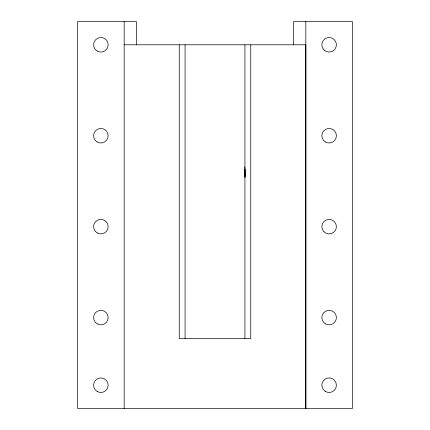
<?xml version="1.0" encoding="UTF-8"?>
<svg xmlns="http://www.w3.org/2000/svg" width="430" height="430" viewBox="0 0 430 430"><rect width="100%" height="100%" fill="white"/><g stroke="black" fill="none" stroke-linecap="round" stroke-linejoin="round"><path stroke-width="0.64" d="M293.604 44.79L293.604 21.5L352.412 21.5L352.412 408.5L77.588 408.5L77.588 21.5L136.396 21.5L136.396 44.79M305.832 21.5L305.832 408.5L305.832 44.79L124.168 44.79M244.928 166.851L244.89 177.203L244.928 169.415M244.89 174L244.901 172.629L244.89 177.203M244.858 175.601L244.858 169.415M250.749 44.79L250.749 338.63L179.251 338.63L179.251 44.79M244.928 44.79L244.928 338.63M185.072 44.79L185.072 338.63M124.168 21.5L124.168 408.5M325.483 323.876A7.278 7.278 0 0 0 336.4 317.571A7.278 7.278 0 0 0 325.483 311.272A7.278 7.278 0 0 0 325.483 323.876M323.973 231.791A7.278 7.278 0 0 0 336.152 228.529A7.278 7.278 0 0 0 327.235 219.617A7.278 7.278 0 0 0 323.973 231.791M325.483 142.018A7.278 7.278 0 0 0 336.4 135.719A7.278 7.278 0 0 0 325.483 129.414A7.278 7.278 0 0 0 325.483 142.018M323.973 49.934A7.278 7.278 0 0 0 336.152 46.671A7.278 7.278 0 0 0 327.235 37.759A7.278 7.278 0 0 0 323.973 49.934M325.483 391.515A7.278 7.278 0 0 0 336.4 385.21A7.278 7.278 0 0 0 325.483 378.905A7.278 7.278 0 0 0 325.483 391.515M97.239 142.018A7.278 7.278 0 0 0 108.156 135.719A7.278 7.278 0 0 0 97.239 129.414A7.278 7.278 0 0 0 97.239 142.018M97.239 232.947A7.278 7.278 0 0 0 108.156 226.648A7.278 7.278 0 0 0 97.239 220.343A7.278 7.278 0 0 0 97.239 232.947M97.239 323.876A7.278 7.278 0 0 0 108.156 317.571A7.278 7.278 0 0 0 97.239 311.272A7.278 7.278 0 0 0 97.239 323.876M97.239 51.095A7.278 7.278 0 0 0 108.156 44.79A7.278 7.278 0 0 0 97.239 38.485A7.278 7.278 0 0 0 97.239 51.095M97.239 391.515A7.278 7.278 0 0 0 108.156 385.21A7.278 7.278 0 0 0 97.239 378.905A7.278 7.278 0 0 0 97.239 391.515"/></g></svg>
